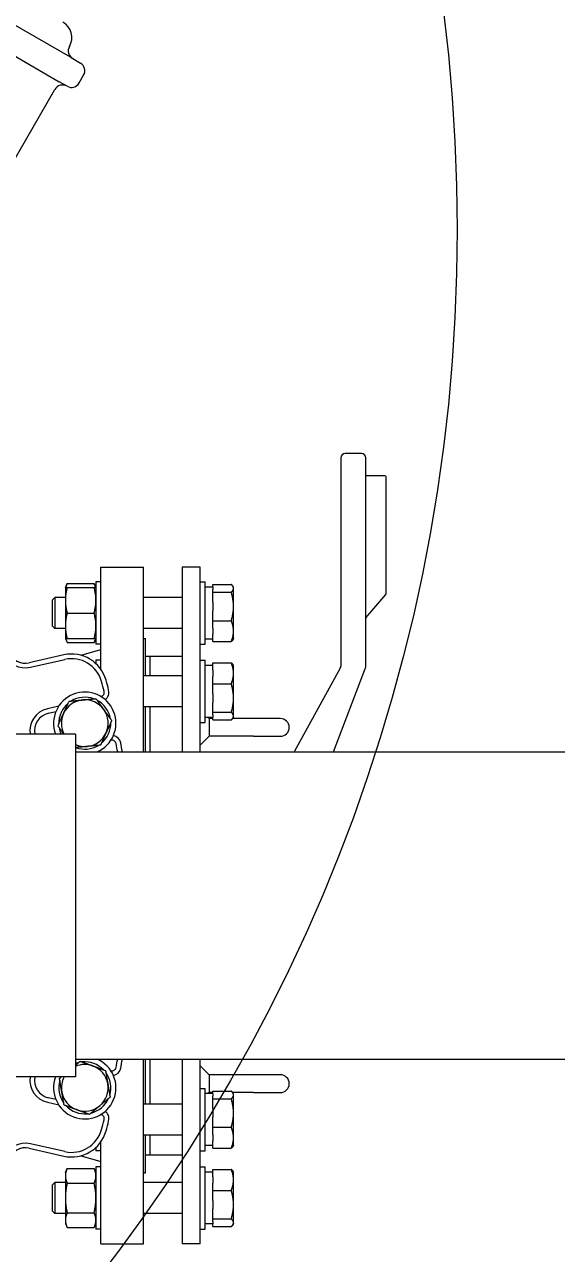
# Model space of a CAD drawing. Header units: inches. Extents: x 19 to 503, y 7 to 322.
# Drawn here: x 115.94 to 130.86, y 225.66 to 260.15 of the extents above; entities that cross this region are included whole.
import ezdxf

# ---------------------------------------------------------------- set-up
doc = ezdxf.new("R2010")
doc.units = ezdxf.units.IN
doc.header["$LTSCALE"] = 15
doc.header["$MEASUREMENT"] = 0
for name, color, linetype, lineweight in [('Dimension (ANSI)', 7, 'Continuous', 25), ('Symbol (ANSI)', 7, 'Continuous', 25), ('Visible', 7, 'Continuous', 18)]:
    doc.layers.add(name, color=color, linetype=linetype, lineweight=lineweight)
doc.styles.add('MEMCOR Medium', font='arial.ttf')
doc.styles.add('Standard D-E', font='arial.ttf')
doc.dimstyles.new('Default (ANSI)', dxfattribs={"dimscale": 15, "dimtxt": 0.15, "dimasz": 0.098425, "dimexe": 0.125, "dimexo": 0.0625, "dimgap": 0.031496, "dimtad": 0, "dimtih": 1, "dimtoh": 1, "dimdec": 4, "dimrnd": 1e-08, "dimzin": 3, "dimdsep": 46, "dimlunit": 5, "dimtxsty": 'MEMCOR Medium', "dimcen": 0.09, "dimdle": 0.393701, "dimclrd": 256, "dimclre": 256, "dimclrt": 256, "dimadec": 0, "dimazin": 1, "dimtfac": 0.8, "dimtofl": 0, "dimtmove": 0, "dimatfit": 3, "dimfxl": 1, "dimfrac": 1, "dimtolj": 1, "dimtzin": 4, "dimlwd": -1, "dimlwe": -1, "dimarcsym": 0})
doc.dimstyles.new('in [mm] D-E NeptuneBenson$7', dxfattribs={"dimscale": 15, "dimtxt": 0.15, "dimasz": 0.098425, "dimexe": 0.125, "dimexo": 0.063, "dimgap": 0.031496, "dimtad": 0, "dimtih": 1, "dimtoh": 1, "dimdec": 4, "dimrnd": 1e-08, "dimzin": 3, "dimdsep": 46, "dimlunit": 5, "dimtxsty": 'Standard D-E', "dimcen": 0.09, "dimdle": 0.393701, "dimclrd": 256, "dimclre": 256, "dimclrt": 256, "dimadec": 1, "dimazin": 1, "dimtfac": 1, "dimtofl": 0, "dimtmove": 0, "dimatfit": 3, "dimfxl": 1, "dimfrac": 1, "dimtolj": 1, "dimtzin": 4, "dimlwd": -1, "dimlwe": -1, "dimarcsym": 0})

# ---------------------------------------------------------------- blocks, each defined once
blk = doc.blocks.new('*D26')
at = {"layer": 'Defpoints', "color": 0, "transparency": 16777216}
for p in [(101.191, 297.506), (80.078, 254.398)]:
    blk.add_point(p, dxfattribs=at)
at = {"layer": 'Dimension (ANSI)', "transparency": 16777216}
for p, q in [((105.948, 307.218), (101.84, 298.832)), ((107.932, 307.218), (105.948, 307.218))]:
    blk.add_line(p, q, dxfattribs=at)
blk.add_solid([(101.619, 298.94), (102.061, 298.723), (101.191, 297.506)], dxfattribs=at)
at = {"layer": 'Dimension (ANSI)', "transparency": 16777216, "insert": (108.405, 312.21), "char_height": 2.25, "attachment_point": 1, "style": 'MEMCOR Medium'}
blk.add_mtext('\\A1; \\fArial|b0|i0;\\H2.2500;R48 in\\P[R1219.2 mm]{\\P\\fArial|b0|i0;\\H2.2500;RADIAL CLEARANCE REQUIRED}', dxfattribs=at)

msp = doc.modelspace()

# ---------------------------------------------------------------- linework, layer by layer
at = {"layer": 'Visible'}
for p, q in [((117.287477, 259.195583), (104.730109, 266.445583)), ((104.355109, 265.796064), (116.912477, 258.546064)), ((117.287477, 259.195583), (117.503984, 259.070583)), ((117.47049, 258.512571), (117.59549, 258.729077)), ((117.128984, 258.421064), (116.912477, 258.546064)), ((113.537477, 252.700393), (116.787477, 258.329558)), ((125.388713, 248.113473), (124.938713, 248.113473)), ((124.813713, 247.988473), (124.813713, 242.145594)), ((125.513713, 242.136476), (125.513713, 247.988473)), ((126.028713, 247.488473), (125.533713, 247.488473)), ((126.088713, 244.19557), (126.088713, 247.428473)), ((118.081301, 242.049645), (118.081301, 244.922064)), ((118.081301, 244.922064), (119.271301, 244.922064)), ((119.271301, 239.734564), (119.271301, 244.922064)), ((120.363801, 244.922064), (120.363801, 239.734564)), ((120.863801, 244.922064), (120.363801, 244.922064)), ((120.863801, 239.734564), (120.863801, 244.922064)), ((117.081676, 244.351433), (117.133543, 244.462663)), ((117.081676, 244.351433), (117.081676, 243.991933)), ((117.133543, 244.462663), (117.888808, 244.462663)), ((117.133543, 244.351433), (117.888808, 244.351433)), ((117.940676, 244.351433), (117.888808, 244.462663)), ((117.940676, 244.507433), (117.940676, 242.757433)), ((118.081301, 244.507433), (117.940676, 244.507433)), ((120.863801, 244.507433), (121.004426, 244.507433)), ((121.004426, 242.757433), (121.004426, 244.507433)), ((121.223426, 244.361933), (121.004426, 244.361933)), ((121.223426, 244.358936), (121.223426, 244.434258)), ((121.223426, 244.434258), (121.737354, 244.434258)), ((121.223426, 244.358936), (121.223426, 244.294164)), ((121.223426, 244.218842), (121.223426, 244.294164)), ((121.801551, 244.351183), (121.786824, 244.37669)), ((121.801551, 244.32655), (121.801551, 244.351183)), ((121.801551, 243.81793), (121.801551, 244.32655)), ((116.723426, 244.003783), (116.78958, 244.069933)), ((116.723426, 243.261083), (116.723426, 244.003783)), ((116.78958, 244.069933), (116.78958, 243.194933)), ((117.081676, 244.069933), (116.78958, 244.069933)), ((117.081676, 243.991933), (117.081676, 243.272933)), ((120.363801, 244.069933), (119.271301, 244.069933)), ((121.223426, 243.938477), (121.223426, 244.218842)), ((121.223426, 244.218842), (121.737354, 244.218842)), ((121.223426, 243.938477), (121.223426, 243.697382)), ((125.518392, 243.494049), (126.074675, 244.157002)), ((117.133543, 243.632433), (117.888808, 243.632433)), ((121.223426, 243.417017), (121.223426, 243.697382)), ((121.801551, 243.123813), (121.801551, 243.81793)), ((116.723426, 243.261083), (116.78958, 243.194933)), ((117.081676, 243.194933), (116.78958, 243.194933)), ((117.081676, 243.272933), (117.081676, 242.913433)), ((120.363801, 243.194933), (119.271301, 243.194933)), ((121.223426, 243.211974), (121.223426, 243.417017)), ((121.223426, 243.417017), (121.737354, 243.417017)), ((121.223426, 243.211974), (121.223426, 243.035651)), ((117.081676, 242.913433), (117.133543, 242.802203)), ((117.133543, 242.913433), (117.888808, 242.913433)), ((117.940676, 242.913433), (117.888808, 242.802203)), ((119.271301, 242.922064), (119.333801, 242.922064)), ((119.333801, 241.869971), (119.333801, 242.922064)), ((121.223426, 242.902933), (121.004426, 242.902933)), ((121.223426, 242.830608), (121.223426, 243.035651)), ((121.801551, 242.913683), (121.786824, 242.888176)), ((121.801551, 242.913683), (121.801551, 243.123813)), ((117.133543, 242.802203), (117.888808, 242.802203)), ((117.52122, 242.446076), (118.081301, 242.612064)), ((118.081301, 242.757433), (117.940676, 242.757433)), ((120.863801, 242.757433), (121.004426, 242.757433)), ((121.223426, 242.830608), (121.737354, 242.830608)), ((117.036073, 242.456106), (116.070277, 242.235669)), ((116.099205, 242.108928), (117.065001, 242.329365)), ((117.882471, 242.262701), (117.888808, 242.262701)), ((117.892648, 242.254467), (117.888808, 242.262701)), ((117.940676, 242.307471), (117.940676, 242.212454)), ((118.081301, 242.307471), (117.940676, 242.307471)), ((119.333801, 242.422064), (119.463801, 242.422064)), ((119.463801, 241.869971), (119.463801, 242.422064)), ((119.463801, 241.869971), (119.463801, 242.422064)), ((119.463801, 242.422064), (120.363801, 242.422064)), ((120.863801, 242.307471), (121.004426, 242.307471)), ((121.004426, 240.557471), (121.004426, 242.307471)), ((121.223426, 242.161971), (121.004426, 242.161971)), ((121.223426, 242.028613), (121.223426, 242.233969)), ((121.223426, 242.233969), (121.737354, 242.233969)), ((121.801551, 242.151221), (121.787, 242.176424)), ((120.363801, 241.869971), (119.271301, 241.869971)), ((121.223426, 242.028613), (121.223426, 241.85202)), ((121.223426, 241.646664), (121.223426, 241.85202)), ((121.801551, 241.940316), (121.801551, 242.151221)), ((121.801551, 241.245916), (121.801551, 241.940316)), ((124.798227, 242.085332), (123.504683, 239.734564)), ((124.607461, 239.734564), (125.505524, 242.091977)), ((121.223426, 241.366414), (121.223426, 241.646664)), ((121.223426, 241.646664), (121.737354, 241.646664)), ((118.081836, 241.289562), (118.07907, 241.288931)), ((121.223426, 241.366414), (121.223426, 241.125417)), ((121.223426, 240.845167), (121.223426, 241.125417)), ((121.801551, 240.73807), (121.801551, 241.245916)), ((116.895064, 241.018689), (116.577435, 240.946193)), ((116.606363, 240.819452), (116.815928, 240.867284)), ((120.363801, 240.994971), (119.271301, 240.994971)), ((119.333801, 239.734564), (119.333801, 240.994971)), ((119.463801, 239.734564), (119.463801, 240.994971)), ((119.463801, 239.734564), (119.463801, 240.994971)), ((121.223426, 240.770272), (121.223426, 240.845167)), ((121.223426, 240.845167), (121.737354, 240.845167)), ((120.863801, 240.557471), (121.004426, 240.557471)), ((121.223426, 240.702971), (121.004426, 240.702971)), ((121.113801, 240.672064), (121.082893, 240.702971)), ((121.223426, 240.672064), (121.113801, 240.672064)), ((121.113801, 240.672064), (121.113801, 240.422064)), ((121.223426, 240.770272), (121.223426, 240.705868)), ((121.223426, 240.630974), (121.223426, 240.705868)), ((121.223426, 240.630974), (121.737354, 240.630974)), ((122.363801, 240.672064), (121.776062, 240.672064)), ((121.801551, 240.713721), (121.787, 240.688518)), ((121.801551, 240.713721), (121.801551, 240.73807)), ((123.113801, 240.672064), (122.363801, 240.672064)), ((117.365839, 240.234564), (112.755839, 240.234564)), ((117.365839, 240.234564), (117.365839, 230.609564)), ((121.113801, 240.172064), (120.863801, 239.922064)), ((121.113801, 240.422064), (121.113801, 240.172064)), ((122.363801, 240.172064), (121.113801, 240.172064)), ((122.363801, 240.172064), (123.113801, 240.172064)), ((118.359446, 240.060522), (118.362212, 240.061153)), ((117.365839, 239.734564), (140.291089, 239.734564)), ((117.365839, 231.109564), (140.291089, 231.109564)), ((118.362212, 230.782974), (118.359446, 230.783605)), ((119.271301, 225.922064), (119.271301, 231.109564)), ((119.333801, 229.849156), (119.333801, 231.109564)), ((119.463801, 229.849156), (119.463801, 231.109564)), ((119.463801, 229.849156), (119.463801, 231.109564)), ((120.363801, 231.109564), (120.363801, 225.922064)), ((120.863801, 225.922064), (120.863801, 231.109564)), ((121.113801, 230.672064), (120.863801, 230.922064)), ((117.365839, 230.609564), (112.755839, 230.609564)), ((122.363801, 230.672064), (121.113801, 230.672064)), ((121.113801, 230.672064), (121.113801, 230.422064)), ((123.113801, 230.672064), (122.363801, 230.672064)), ((120.863801, 230.286656), (121.004426, 230.286656)), ((121.004426, 228.536656), (121.004426, 230.286656)), ((121.223426, 230.141156), (121.004426, 230.141156)), ((121.113801, 230.172064), (121.082893, 230.141156)), ((121.113801, 230.422064), (121.113801, 230.172064)), ((121.223426, 230.172064), (121.113801, 230.172064)), ((121.223426, 230.138159), (121.223426, 230.213481)), ((121.223426, 230.213481), (121.737354, 230.213481)), ((121.223426, 230.138159), (121.223426, 230.073387)), ((122.363801, 230.172064), (121.776131, 230.172064)), ((121.801551, 230.130406), (121.786824, 230.155913)), ((121.801551, 230.105773), (121.801551, 230.130406)), ((121.801551, 229.597153), (121.801551, 230.105773)), ((122.363801, 230.172064), (123.113801, 230.172064)), ((116.577435, 229.897935), (116.895064, 229.825438)), ((116.815928, 229.976843), (116.606363, 230.024675)), ((120.363801, 229.849156), (119.271301, 229.849156)), ((121.223426, 229.998065), (121.223426, 230.073387)), ((121.223426, 229.7177), (121.223426, 229.998065)), ((121.223426, 229.998065), (121.737354, 229.998065)), ((118.07907, 229.555196), (118.081836, 229.554565)), ((121.223426, 229.7177), (121.223426, 229.476605)), ((121.223426, 229.19624), (121.223426, 229.476605)), ((121.801551, 228.903035), (121.801551, 229.597153)), ((121.223426, 228.991197), (121.223426, 229.19624)), ((121.223426, 229.19624), (121.737354, 229.19624)), ((117.065001, 228.514762), (116.099205, 228.735199)), ((118.081301, 225.922064), (118.081301, 228.794483)), ((120.363801, 228.974156), (119.271301, 228.974156)), ((119.333801, 227.922064), (119.333801, 228.974156)), ((119.463801, 228.422064), (119.463801, 228.974156)), ((119.463801, 228.422064), (119.463801, 228.974156)), ((121.223426, 228.991197), (121.223426, 228.814874)), ((121.223426, 228.609831), (121.223426, 228.814874)), ((121.801551, 228.692906), (121.801551, 228.903035)), ((116.070277, 228.608458), (117.036073, 228.388021)), ((117.52122, 228.398051), (118.081301, 228.232064)), ((117.940676, 228.631673), (117.940676, 228.536656)), ((118.081301, 228.536656), (117.940676, 228.536656)), ((119.333801, 228.422064), (119.463801, 228.422064)), ((119.463801, 228.422064), (120.363801, 228.422064)), ((120.863801, 228.536656), (121.004426, 228.536656)), ((121.223426, 228.682156), (121.004426, 228.682156)), ((121.223426, 228.609831), (121.737354, 228.609831)), ((121.801551, 228.692906), (121.786824, 228.667399)), ((117.081676, 227.930694), (117.133543, 228.041924)), ((117.133543, 228.041924), (117.888808, 228.041924)), ((117.940676, 227.930694), (117.888808, 228.041924)), ((117.940676, 228.086694), (117.940676, 226.336694)), ((118.081301, 228.086694), (117.940676, 228.086694)), ((120.863801, 228.086694), (121.004426, 228.086694)), ((121.004426, 226.336694), (121.004426, 228.086694)), ((117.081676, 227.930694), (117.081676, 227.834366)), ((117.081676, 227.834366), (117.081676, 227.211694)), ((119.271301, 227.922064), (119.333801, 227.922064)), ((121.223426, 227.941194), (121.159677, 227.941194)), ((121.223426, 228.013191), (121.223426, 228.013519)), ((121.223426, 228.013519), (121.737354, 228.013519)), ((121.223426, 227.807835), (121.223426, 228.013191)), ((121.223426, 228.013191), (121.737354, 228.013191)), ((121.223426, 227.807835), (121.223426, 227.631243)), ((121.787, 227.955647), (121.786824, 227.955951)), ((121.801551, 227.930444), (121.787, 227.955647)), ((121.801551, 227.719539), (121.801551, 227.930444)), ((121.801551, 227.025138), (121.801551, 227.719539)), ((116.723426, 227.583044), (116.78958, 227.649194)), ((116.723426, 226.840344), (116.723426, 227.583044)), ((116.78958, 227.649194), (116.78958, 226.774194)), ((117.081676, 227.649194), (116.78958, 227.649194)), ((117.133543, 227.626809), (117.888808, 227.626809)), ((120.363801, 227.649194), (119.271301, 227.649194)), ((121.223426, 227.425887), (121.223426, 227.631243)), ((121.223426, 227.145637), (121.223426, 227.425887)), ((121.223426, 227.425887), (121.737354, 227.425887)), ((117.081676, 227.211694), (117.081676, 226.589022)), ((121.223426, 227.145637), (121.223426, 226.90464)), ((121.801551, 226.517293), (121.801551, 227.025138)), ((116.723426, 226.840344), (116.78958, 226.774194)), ((117.081676, 226.774194), (116.78958, 226.774194)), ((117.133543, 226.796579), (117.888808, 226.796579)), ((120.363801, 226.774194), (119.271301, 226.774194)), ((121.223426, 226.62439), (121.223426, 226.90464)), ((117.081676, 226.589022), (117.081676, 226.492694)), ((117.081676, 226.492694), (117.133543, 226.381464)), ((117.133543, 226.381464), (117.888808, 226.381464)), ((117.940676, 226.492694), (117.888808, 226.381464)), ((118.081301, 226.336694), (117.940676, 226.336694)), ((120.863801, 226.336694), (121.004426, 226.336694)), ((121.223426, 226.482194), (121.004426, 226.482194)), ((121.223426, 226.549495), (121.223426, 226.62439)), ((121.223426, 226.62439), (121.737354, 226.62439)), ((121.223426, 226.549495), (121.223426, 226.485091)), ((121.223426, 226.410197), (121.223426, 226.485091)), ((121.223426, 226.409869), (121.223426, 226.410197)), ((121.223426, 226.410197), (121.737354, 226.410197)), ((121.223426, 226.409869), (121.737354, 226.409869)), ((121.787, 226.467741), (121.786824, 226.467437)), ((121.801551, 226.492944), (121.787, 226.467741)), ((121.801551, 226.492944), (121.801551, 226.517293)), ((118.081301, 225.922064), (119.271301, 225.922064)), ((120.863801, 225.922064), (120.363801, 225.922064))]:
    msp.add_line(p, q, dxfattribs=at)
msp.add_circle((80.077822, 254.398344), 48, dxfattribs=at)
for centre, radius, start, end in [((116.762958, 259.78709), 0.5, 330, 60), ((117.412477, 259.41209), 0.25, 150, 240), ((117.378984, 258.854077), 0.25, 330, 60), ((117.003984, 258.204558), 0.25, 60, 150), ((117.253984, 258.637571), 0.25, 240, 330), ((124.938713, 247.988473), 0.125, 90, 180), ((125.388713, 247.988473), 0.125, 0, 90), ((125.533713, 247.508473), 0.02, 180, 270), ((126.028713, 247.428473), 0.06, 0, 90), ((126.028713, 244.19557), 0.06, 320, 0), ((125.533713, 243.481194), 0.02, 140, 180), ((115.959016, 242.723133), 0.63, 199.3821217, 282.8571429), ((115.959016, 242.723133), 0.5, 199.3821217, 282.8571429), ((117.258594, 241.481178), 1, 15.363223, 102.8571429), ((117.258594, 241.481178), 0.87, 15.363223, 102.8571429), ((124.688713, 242.145594), 0.125, 331.1775702, 0), ((125.388713, 242.136476), 0.125, 339.145542, 0), ((95.205839, 235.422064), 23.74, 14.6767474, 15.363223), ((118.055134, 241.406554), 0.25, 305.1102965, 14.6767474), ((95.205839, 235.422064), 23.87, 14.6767474, 15.363223), ((117.627255, 240.539606), 0.875, 293.0669073, 200.4028933), ((117.627255, 240.539606), 0.656, 95.57, 155.57), ((117.627255, 240.539606), 0.7295, 69.6291413, 121.5108587), ((117.627255, 240.539606), 0.656, 35.57, 95.57), ((117.627255, 240.539606), 0.7295, 9.6291413, 61.5108587), ((118.055134, 241.406554), 0.12, 282.8571429, 14.6767474), ((116.717623, 240.331988), 0.63, 102.8571429, 188.8960292), ((116.717623, 240.331988), 0.5, 102.8571429, 191.235892), ((117.627255, 240.539606), 0.7295, 129.6291413, 181.5108587), ((117.627255, 240.539606), 0.656, 155.57, 207.7104149), ((117.627255, 240.539606), 0.656, 335.57, 35.57), ((117.627255, 240.539606), 0.7295, 309.6291413, 1.5108587), ((123.113801, 240.422064), 0.25, 270, 90), ((117.627255, 240.539606), 0.7295, 189.6291413, 204.7179766), ((117.627255, 240.539606), 0.656, 275.57, 335.57), ((118.388915, 239.944162), 0.25, 11.0375383, 80.6039892), ((117.627255, 240.539606), 0.656, 246.5155325, 275.57), ((117.627255, 240.539606), 0.7295, 249.6291413, 301.5108587), ((118.388915, 239.944162), 0.12, 11.0375383, 102.8571429), ((95.205839, 235.422064), 23.74, 10.466199, 11.0375383), ((95.205839, 235.422064), 23.87, 10.4085611, 11.0375383), ((117.627255, 230.304522), 0.875, 159.5971067, 66.9330927), ((117.627255, 230.304522), 0.7295, 103.9148556, 110.9988956), ((117.627255, 230.304522), 0.656, 69.8557143, 113.4844675), ((117.627255, 230.304522), 0.7295, 43.9148556, 95.7965729), ((117.627255, 230.304522), 0.656, 9.8557143, 69.8557143), ((118.388915, 230.899965), 0.12, 257.1428571, 348.9624617), ((118.388915, 230.899965), 0.25, 279.3960108, 348.9624617), ((95.205839, 235.422064), 23.74, 348.9624617, 349.533801), ((95.205839, 235.422064), 23.87, 348.9624617, 349.5914389), ((116.717623, 230.512139), 0.63, 171.1039708, 257.1428571), ((116.717623, 230.512139), 0.5, 168.764108, 257.1428571), ((117.627255, 230.304522), 0.7295, 163.9148556, 215.7965729), ((117.627255, 230.304522), 0.7295, 155.2820234, 155.7965729), ((117.627255, 230.304522), 0.656, 152.2895851, 189.8557143), ((117.627255, 230.304522), 0.7295, 343.9148556, 35.7965729), ((123.113801, 230.422064), 0.25, 270, 90), ((117.627255, 230.304522), 0.656, 189.8557143, 249.8557143), ((117.627255, 230.304522), 0.656, 309.8557143, 9.8557143), ((117.627255, 230.304522), 0.7295, 223.9148556, 275.7965729), ((117.627255, 230.304522), 0.656, 249.8557143, 309.8557143), ((117.627255, 230.304522), 0.7295, 283.9148556, 335.7965729), ((118.055134, 229.437573), 0.12, 345.3232526, 77.1428571), ((95.205839, 235.422064), 23.74, 344.636777, 345.3232526), ((118.055134, 229.437573), 0.25, 345.3232526, 54.8897035), ((117.258594, 229.362949), 1, 257.1428571, 344.636777), ((117.258594, 229.362949), 0.87, 257.1428571, 344.636777), ((95.205839, 235.422064), 23.87, 344.636777, 345.3232526), ((115.959016, 228.120994), 0.63, 77.1428571, 160.6178783), ((115.959016, 228.120994), 0.5, 77.1428571, 160.6178783)]:
    msp.add_arc(centre, radius, start, end, dxfattribs=at)
msp.add_ellipse((121.159677, 227.211694), major_axis=(-4.1372, 0), ratio=0.176326981, start_param=4.71238898, end_param=4.749923496, dxfattribs=at)
for points, weights in [([(117.081676, 244.351433), (117.081676, 244.351433), (117.133543, 244.351433)], [1, 1.0379548493, 1]), ([(117.133543, 244.351433), (117.081676, 244.158778), (117.081676, 243.991933)], [1, 1.0379548493, 1]), ([(117.133543, 244.462663), (117.106195, 244.404015), (117.093503, 244.351433)], [1, 1.01965956375, 1.01895290532]), ([(117.928848, 244.351433), (117.916156, 244.404015), (117.888808, 244.462663)], [1.01895290532, 1.01965956375, 1]), ([(117.940676, 243.991933), (117.940676, 244.158778), (117.888808, 244.351433)], [1, 1.0379548493, 1]), ([(117.888808, 244.351433), (117.940676, 244.351433), (117.940676, 244.351433)], [1, 1.0379548493, 1]), ([(121.801551, 244.32655), (121.801551, 244.376538), (121.737354, 244.434258)], [1, 1.04314139574, 1.01001874936]), ([(121.737354, 244.218842), (121.801551, 244.276563), (121.801551, 244.32655)], [1.01001874936, 1.04314139574, 1]), ([(117.081676, 243.991933), (117.081676, 243.825089), (117.133543, 243.632433)], [1, 1.0379548493, 1]), ([(117.888808, 243.632433), (117.940676, 243.825089), (117.940676, 243.991933)], [1, 1.0379548493, 1]), ([(121.801551, 243.81793), (121.801551, 244.003994), (121.737354, 244.218842)], [1, 1.04314139574, 1.01001874936]), ([(117.133543, 243.632433), (117.081676, 243.439778), (117.081676, 243.272933)], [1, 1.0379548493, 1]), ([(117.940676, 243.272933), (117.940676, 243.439778), (117.888808, 243.632433)], [1, 1.0379548493, 1]), ([(121.737354, 243.417017), (121.801551, 243.631866), (121.801551, 243.81793)], [1.01001874936, 1.04314139574, 1]), ([(117.081676, 243.272933), (117.081676, 243.106089), (117.133543, 242.913433)], [1, 1.0379548493, 1]), ([(117.888808, 242.913433), (117.940676, 243.106089), (117.940676, 243.272933)], [1, 1.0379548493, 1]), ([(121.801551, 243.123813), (121.801551, 243.259889), (121.737354, 243.417017)], [1, 1.04314139574, 1.01001874936]), ([(117.133543, 242.913433), (117.081676, 242.913433), (117.081676, 242.913433)], [1, 1.0379548493, 1]), ([(117.093503, 242.913433), (117.106195, 242.860851), (117.133543, 242.802203)], [1.01895290532, 1.01965956375, 1]), ([(117.940676, 242.913433), (117.940676, 242.913433), (117.888808, 242.913433)], [1, 1.0379548493, 1]), ([(117.888808, 242.802203), (117.916156, 242.860851), (117.928848, 242.913433)], [1, 1.01965956375, 1.01895290532]), ([(121.737354, 242.830608), (121.801551, 242.987736), (121.801551, 243.123813)], [1.01001874936, 1.04314139574, 1]), ([(121.786824, 242.888176), (121.77111, 242.860959), (121.737354, 242.830608)], [1.02387326357, 1.02716867848, 1.01001874936]), ([(117.892556, 242.254542), (117.89072, 242.258602), (117.888808, 242.262701)], [1.00260288025, 1.00134941618, 1]), ([(121.801551, 241.940316), (121.801551, 242.076601), (121.737354, 242.233969)], [1, 1.04314139574, 1.01001874936]), ([(121.737354, 242.233969), (121.771296, 242.203624), (121.787, 242.176424)], [1.01001874936, 1.02726447657, 1.0238358098]), ([(121.737354, 241.646664), (121.801551, 241.804032), (121.801551, 241.940316)], [1.01001874936, 1.04314139574, 1]), ([(121.801551, 241.245916), (121.801551, 241.431904), (121.737354, 241.646664)], [1, 1.04314139574, 1.01001874936]), ([(117.029988, 240.810915), (117.102686, 240.970952), (117.186629, 241.155747)], [1, 1.0379548493, 1]), ([(117.186629, 241.155747), (117.388638, 241.175447), (117.563582, 241.192508)], [1, 1.0379548493, 1]), ([(117.563582, 241.192508), (117.738527, 241.209569), (117.940536, 241.229269)], [1, 1.0379548493, 1]), ([(117.940536, 241.229269), (118.058601, 241.064175), (118.160849, 240.921199)], [1, 1.0379548493, 1]), ([(121.737354, 240.845167), (121.801551, 241.059927), (121.801551, 241.245916)], [1.01001874936, 1.04314139574, 1]), ([(116.873348, 240.466083), (116.957291, 240.650878), (117.029988, 240.810915)], [1, 1.0379548493, 1]), ([(118.160849, 240.921199), (118.263097, 240.778223), (118.381162, 240.613128)], [1, 1.0379548493, 1]), ([(121.801551, 240.73807), (121.801551, 240.787774), (121.737354, 240.845167)], [1, 1.04314139574, 1.01001874936]), ([(117.038916, 240.234564), (116.961656, 240.342599), (116.873348, 240.466083)], [1.0145731896, 1.02811969127, 1]), ([(118.381162, 240.613128), (118.297219, 240.428333), (118.224521, 240.268296)], [1, 1.0379548493, 1]), ([(121.737354, 240.630974), (121.801551, 240.688367), (121.801551, 240.73807)], [1.01001874936, 1.04314139574, 1]), ([(118.224521, 240.268296), (118.151824, 240.108259), (118.067881, 239.923464)], [1, 1.0379548493, 1]), ([(117.690927, 239.886703), (117.537374, 239.871728), (117.365839, 239.855)], [1, 1.03316009574, 1.00837808554]), ([(118.067881, 239.923464), (117.865872, 239.903764), (117.690927, 239.886703)], [1, 1.0379548493, 1]), ([(117.365839, 230.940831), (117.428548, 230.993181), (117.497598, 231.050826)], [1.01864676367, 1.01647241093, 1]), ([(117.497598, 231.050826), (117.68815, 230.980927), (117.853172, 230.920393)], [1, 1.0379548493, 1]), ([(117.853172, 230.920393), (118.018194, 230.859859), (118.208745, 230.78996)], [1, 1.0379548493, 1]), ([(118.208745, 230.78996), (118.243487, 230.589988), (118.273574, 230.416808)], [1, 1.0379548493, 1]), ([(116.916108, 230.565388), (116.943137, 230.587952), (116.969024, 230.609564)], [1, 1.00638399236, 1.01062041417]), ([(116.980936, 230.192236), (116.950849, 230.365416), (116.916108, 230.565388)], [1, 1.0379548493, 1]), ([(117.045765, 229.819083), (117.011023, 230.019055), (116.980936, 230.192236)], [1, 1.0379548493, 1]), ([(118.273574, 230.416808), (118.303661, 230.243627), (118.338402, 230.043655)], [1, 1.0379548493, 1]), ([(121.801551, 230.105773), (121.801551, 230.15576), (121.737354, 230.213481)], [1, 1.04314139574, 1.01001874936]), ([(121.737354, 229.998065), (121.801551, 230.055786), (121.801551, 230.105773)], [1.01001874936, 1.04314139574, 1]), ([(117.401338, 229.68865), (117.236316, 229.749184), (117.045765, 229.819083)], [1, 1.0379548493, 1]), ([(118.047657, 229.800936), (117.912721, 229.68829), (117.756912, 229.558217)], [1, 1.0379548493, 1]), ([(118.338402, 230.043655), (118.182592, 229.913582), (118.047657, 229.800936)], [1, 1.0379548493, 1]), ([(121.801551, 229.597153), (121.801551, 229.783217), (121.737354, 229.998065)], [1, 1.04314139574, 1.01001874936]), ([(117.756912, 229.558217), (117.56636, 229.628116), (117.401338, 229.68865)], [1, 1.0379548493, 1]), ([(121.737354, 229.19624), (121.801551, 229.411088), (121.801551, 229.597153)], [1.01001874936, 1.04314139574, 1]), ([(121.801551, 228.903035), (121.801551, 229.039112), (121.737354, 229.19624)], [1, 1.04314139574, 1.01001874936]), ([(121.737354, 228.609831), (121.801551, 228.766959), (121.801551, 228.903035)], [1.01001874936, 1.04314139574, 1]), ([(121.786824, 228.667399), (121.77111, 228.640182), (121.737354, 228.609831)], [1.02387326357, 1.02716867848, 1.01001874936]), ([(117.133543, 228.041924), (117.081676, 227.930694), (117.081676, 227.834366)], [1, 1.0379548493, 1]), ([(117.940676, 227.834366), (117.940676, 227.930694), (117.888808, 228.041924)], [1, 1.0379548493, 1]), ([(117.081676, 227.834366), (117.081676, 227.738039), (117.133543, 227.626809)], [1, 1.0379548493, 1]), ([(117.888808, 227.626809), (117.940676, 227.738039), (117.940676, 227.834366)], [1, 1.0379548493, 1]), ([(121.786912, 227.955799), (121.771203, 227.983085), (121.737354, 228.013519)], [1.02385469408, 1.02721658286, 1.01001874936]), ([(121.737354, 228.013191), (121.771296, 227.982847), (121.787, 227.955647)], [1.01001874936, 1.02726447657, 1.0238358098]), ([(121.801551, 227.719539), (121.801551, 227.855824), (121.737354, 228.013191)], [1, 1.04314139574, 1.01001874936]), ([(121.737354, 227.425887), (121.801551, 227.583255), (121.801551, 227.719539)], [1.01001874936, 1.04314139574, 1]), ([(117.133543, 227.626809), (117.081676, 227.404349), (117.081676, 227.211694)], [1, 1.0379548493, 1]), ([(117.940676, 227.211694), (117.940676, 227.404349), (117.888808, 227.626809)], [1, 1.0379548493, 1]), ([(121.801551, 227.025138), (121.801551, 227.211127), (121.737354, 227.425887)], [1, 1.04314139574, 1.01001874936]), ([(117.081676, 227.211694), (117.081676, 227.019039), (117.133543, 226.796579)], [1, 1.0379548493, 1]), ([(117.888808, 226.796579), (117.940676, 227.019039), (117.940676, 227.211694)], [1, 1.0379548493, 1]), ([(121.737354, 226.62439), (121.801551, 226.83915), (121.801551, 227.025138)], [1.01001874936, 1.04314139574, 1]), ([(117.133543, 226.796579), (117.081676, 226.685349), (117.081676, 226.589022)], [1, 1.0379548493, 1]), ([(117.940676, 226.589022), (117.940676, 226.685349), (117.888808, 226.796579)], [1, 1.0379548493, 1]), ([(117.081676, 226.589022), (117.081676, 226.492694), (117.133543, 226.381464)], [1, 1.0379548493, 1]), ([(117.888808, 226.381464), (117.940676, 226.492694), (117.940676, 226.589022)], [1, 1.0379548493, 1]), ([(121.801551, 226.517293), (121.801551, 226.566997), (121.737354, 226.62439)], [1, 1.04314139574, 1.01001874936]), ([(121.737354, 226.410197), (121.801551, 226.467589), (121.801551, 226.517293)], [1.01001874936, 1.04314139574, 1]), ([(121.786824, 226.467437), (121.77111, 226.44022), (121.737354, 226.409869)], [1.02387326357, 1.02716867848, 1.01001874936]), ([(121.737354, 226.409869), (121.73746, 226.410127), (121.737565, 226.410385)], [1.01001874936, 1.01007144299, 1.01012394361])]:
    msp.add_rational_spline(points, weights, degree=2, dxfattribs=at)

# ---------------------------------------------------------------- dimensions: what is measured, and where the dimension line sits
at = {"layer": 'Dimension (ANSI)'}
dim = msp.add_radius_dim(center=(80.077822, 254.398344), mpoint=(101.190829, 297.505663), text=' \\fArial|b0|i0;\\H2.2500;<> in\\X[R1219.2 mm]{\\P\\fArial|b0|i0;\\H2.2500;RADIAL CLEARANCE REQUIRED}', dimstyle='Default (ANSI)', override={"dimgap": 0.031496, "dimdec": 4, "dimlfac": 1, "dimpost": '', "dimcen": 0, "dimtol": 0, "dimlim": 0, "dimtp": 0, "dimtm": 0, "dimtdec": 2, "dimtvp": -0.333333}, dxfattribs=at)
dim.commit()
dim.dimension.update_dxf_attribs({"geometry": '*D26', "text_midpoint": (132.650458, 307.218378), "dimtype": 164})

# ---------------------------------------------------------------- leaders
at = {"layer": 'Symbol (ANSI)', "annotation_type": 0, "has_hookline": 1, "hookline_direction": 0, "text_width": 42.369374}
msp.add_leader([(87.622474, 246.25834), (120.508127, 291.235463), (121.984505, 291.235463)], dimstyle='in [mm] D-E NeptuneBenson$7', override={"dimtad": 0}, dxfattribs=at)

doc.saveas('drawing.dxf')
